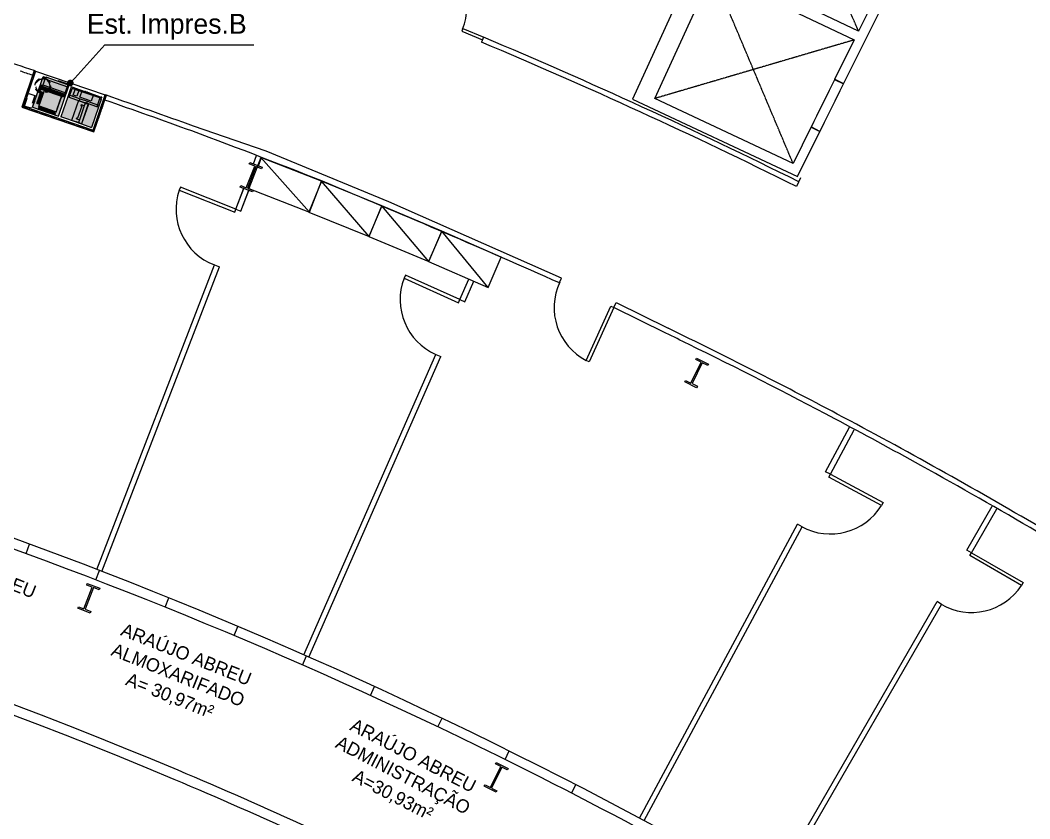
# Model space of a CAD drawing. Extents: x -15 to 8521, y -5327 to 1905.
# Drawn here: x 4030 to 5551, y -840 to 363 of the extents above; entities that cross this region are included whole.
import ezdxf
from ezdxf import colors
from ezdxf.entities.mleader import LeaderData, LeaderLine
from ezdxf.math import Vec2, Vec3

# ---------------------------------------------------------------- set-up
doc = ezdxf.new("R2010")
doc.units = 0
doc.linetypes.add('HIDDEN', pattern=[0.375, 0.25, -0.125])
for name, color, linetype in [('AR-ARMÁRIOS', 2, 'Continuous'), ('AR-DIV', 2, 'Continuous'), ('AR-EQP', 1, 'Continuous'), ('AR-ESQ', 2, 'Continuous'), ('AR-EST', 4, 'Continuous'), ('AR-MOB', 2, 'Continuous'), ('AR-PAR-ALV', 5, 'Continuous'), ('AR-POR', 1, 'Continuous'), ('AR-PRJ', 1, 'HIDDEN'), ('AR-SMB', 1, 'Continuous'), ('AR-TXT', 2, 'Continuous')]:
    doc.layers.add(name, color=color, linetype=linetype)
doc.layers.add('AR-HTC-MOB', color=253, linetype='Continuous', plot=False)
doc.styles.add('1-125', font='stylu.ttf', dxfattribs={"height": 0.2})

# ---------------------------------------------------------------- blocks, each defined once
blk = doc.blocks.new('_Dot')
at = {"color": 0, "linetype": 'ByBlock', "lineweight": -2}
blk.add_line((-0.5, 0), (-1, 0), dxfattribs=at)
at = {"color": 0, "linetype": 'ByBlock', "const_width": 0.5}
blk.add_lwpolyline([(-0.25, 0, 1), (0.25, 0, 1)], format="xyb", close=True, dxfattribs=at)
blk = doc.blocks.new('porta')
at = {"color": 2}
blk.add_lwpolyline([(0, 0), (0, 0.9), (0.05, 0.9), (0.05, 0)], close=True, dxfattribs=at)
at = {"color": 1}
blk.add_arc((0, 0.001), 0.9, 359.3457, 86.819, dxfattribs=at)
blk = doc.blocks.new('ARM. EST. IMPR.')
h = blk.add_hatch()
h.set_pattern_fill('ANSI31', color=1, scale=0.007)
h.paths.add_polyline_path([(36.863, 4.374), (36.844, 4.379), (36.691, 3.82), (36.71, 3.815)])
h.paths.add_polyline_path([(35.625, 4.131), (35.62, 4.112), (36.691, 3.82), (36.696, 3.839)])
h.paths.add_polyline_path([(35.773, 4.671), (35.753, 4.677), (35.601, 4.117), (35.62, 4.112), (35.625, 4.131)])
at = {"color": 2}
for p, q in [((35.753, 4.677), (35.601, 4.117)), ((35.773, 4.671), (35.62, 4.112)), ((35.773, 4.671), (35.753, 4.677)), ((36.691, 3.82), (36.844, 4.379)), ((36.71, 3.815), (36.863, 4.374)), ((36.863, 4.374), (36.844, 4.379)), ((35.601, 4.117), (36.71, 3.815)), ((35.625, 4.131), (36.696, 3.839))]:
    blk.add_line(p, q, dxfattribs=at)
at = {"color": 1}
blk.add_line((35.773, 4.671), (36.844, 4.379), dxfattribs=at)
blk = doc.blocks.new('IMPRESSORA tp')
at = {"layer": 'AR-HTC-MOB'}
h = blk.add_hatch(color=254, dxfattribs=at)
h.dxf.hatch_style = 1
h.paths.add_polyline_path([(32.791, -85.293), (32.78, -85.284), (32.312, -85.284), (32.312, -85.773), (32.791, -85.773)])
at = {"layer": 'AR-EQP'}
for p, q in [((32.312, -85.565), (32.312, -85.284)), ((32.632, -85.284), (32.312, -85.284)), ((32.664, -85.284), (32.632, -85.284)), ((32.632, -85.284), (32.632, -85.308)), ((32.632, -85.308), (32.664, -85.308)), ((32.632, -85.308), (32.632, -85.467)), ((32.758, -85.284), (32.664, -85.284)), ((32.664, -85.284), (32.664, -85.308)), ((32.664, -85.308), (32.664, -85.469)), ((32.664, -85.308), (32.758, -85.308)), ((32.758, -85.308), (32.758, -85.284)), ((32.78, -85.284), (32.758, -85.284)), ((32.758, -85.308), (32.774, -85.308)), ((32.774, -85.748), (32.774, -85.308)), ((32.791, -85.293), (32.78, -85.284)), ((32.791, -85.293), (32.791, -85.501)), ((32.314, -85.525), (32.314, -85.455)), ((32.629, -85.455), (32.314, -85.455)), ((32.629, -85.525), (32.629, -85.455)), ((32.632, -85.467), (32.664, -85.469)), ((32.632, -85.467), (32.632, -85.565)), ((32.664, -85.469), (32.664, -85.589)), ((32.682, -85.355), (32.773, -85.355)), ((32.682, -85.411), (32.682, -85.355)), ((32.773, -85.411), (32.682, -85.411)), ((32.683, -85.459), (32.772, -85.459)), ((32.683, -85.641), (32.683, -85.459)), ((32.772, -85.641), (32.772, -85.459)), ((32.773, -85.355), (32.773, -85.411)), ((32.314, -85.565), (32.312, -85.565)), ((32.312, -85.614), (32.312, -85.565)), ((32.314, -85.614), (32.312, -85.614)), ((32.312, -85.614), (32.312, -85.773)), ((32.32, -85.525), (32.314, -85.525)), ((32.314, -85.525), (32.314, -85.565)), ((32.314, -85.565), (32.314, -85.573)), ((32.314, -85.573), (32.314, -85.579)), ((32.32, -85.573), (32.314, -85.573)), ((32.314, -85.579), (32.32, -85.579)), ((32.314, -85.579), (32.314, -85.612)), ((32.629, -85.612), (32.314, -85.612)), ((32.314, -85.614), (32.314, -85.612)), ((32.629, -85.614), (32.314, -85.614)), ((32.32, -85.525), (32.32, -85.564)), ((32.36, -85.564), (32.32, -85.564)), ((32.32, -85.565), (32.32, -85.564)), ((32.36, -85.565), (32.32, -85.565)), ((32.32, -85.573), (32.32, -85.565)), ((32.32, -85.579), (32.32, -85.573)), ((32.36, -85.517), (32.36, -85.519)), ((32.36, -85.517), (32.374, -85.517)), ((32.374, -85.519), (32.36, -85.519)), ((32.36, -85.519), (32.36, -85.564)), ((32.36, -85.564), (32.36, -85.565)), ((32.582, -85.565), (32.36, -85.565)), ((32.36, -85.565), (32.36, -85.565)), ((32.374, -85.517), (32.374, -85.519)), ((32.374, -85.519), (32.374, -85.529)), ((32.374, -85.529), (32.374, -85.53)), ((32.568, -85.529), (32.374, -85.529)), ((32.568, -85.53), (32.374, -85.53)), ((32.582, -85.517), (32.568, -85.517)), ((32.568, -85.517), (32.568, -85.519)), ((32.582, -85.519), (32.568, -85.519)), ((32.568, -85.519), (32.568, -85.529)), ((32.568, -85.529), (32.568, -85.53)), ((32.582, -85.517), (32.582, -85.519)), ((32.582, -85.564), (32.582, -85.519)), ((32.624, -85.564), (32.582, -85.564)), ((32.582, -85.564), (32.582, -85.565)), ((32.582, -85.565), (32.582, -85.565)), ((32.618, -85.565), (32.582, -85.565)), ((32.618, -85.567), (32.618, -85.565)), ((32.624, -85.565), (32.618, -85.565)), ((32.618, -85.567), (32.624, -85.567)), ((32.618, -85.589), (32.618, -85.567)), ((32.629, -85.589), (32.618, -85.589)), ((32.629, -85.525), (32.624, -85.525)), ((32.624, -85.564), (32.624, -85.525)), ((32.624, -85.565), (32.624, -85.564)), ((32.624, -85.567), (32.624, -85.565)), ((32.624, -85.573), (32.624, -85.567)), ((32.624, -85.579), (32.624, -85.573)), ((32.629, -85.573), (32.624, -85.573)), ((32.629, -85.579), (32.624, -85.579)), ((32.629, -85.525), (32.629, -85.565)), ((32.632, -85.565), (32.629, -85.565)), ((32.629, -85.565), (32.629, -85.573)), ((32.629, -85.573), (32.629, -85.579)), ((32.629, -85.589), (32.629, -85.579)), ((32.629, -85.612), (32.629, -85.589)), ((32.629, -85.614), (32.629, -85.612)), ((32.632, -85.614), (32.629, -85.614)), ((32.632, -85.565), (32.632, -85.589)), ((32.632, -85.589), (32.664, -85.589)), ((32.632, -85.589), (32.632, -85.614)), ((32.632, -85.748), (32.632, -85.614)), ((32.664, -85.589), (32.664, -85.748)), ((32.772, -85.641), (32.683, -85.641)), ((32.791, -85.501), (32.791, -85.501)), ((32.791, -85.501), (32.791, -85.502)), ((32.791, -85.501), (32.791, -85.502)), ((32.791, -85.502), (32.791, -85.502)), ((32.791, -85.502), (32.791, -85.505)), ((32.791, -85.505), (32.791, -85.502)), ((32.791, -85.505), (32.791, -85.505)), ((32.791, -85.505), (32.791, -85.507)), ((32.791, -85.507), (32.791, -85.505)), ((32.791, -85.507), (32.791, -85.507)), ((32.791, -85.507), (32.791, -85.511)), ((32.791, -85.511), (32.791, -85.507)), ((32.791, -85.511), (32.791, -85.511)), ((32.791, -85.511), (32.791, -85.511)), ((32.791, -85.511), (32.791, -85.511)), ((32.791, -85.511), (32.791, -85.513)), ((32.791, -85.511), (32.791, -85.513)), ((32.791, -85.513), (32.791, -85.513)), ((32.791, -85.513), (32.791, -85.513)), ((32.791, -85.513), (32.791, -85.52)), ((32.791, -85.513), (32.791, -85.513)), ((32.791, -85.513), (32.791, -85.513)), ((32.791, -85.52), (32.791, -85.513)), ((32.791, -85.52), (32.791, -85.52)), ((32.791, -85.52), (32.791, -85.521)), ((32.791, -85.52), (32.791, -85.521)), ((32.791, -85.521), (32.791, -85.521)), ((32.791, -85.521), (32.791, -85.525)), ((32.791, -85.525), (32.791, -85.521)), ((32.791, -85.525), (32.791, -85.525)), ((32.791, -85.525), (32.791, -85.525)), ((32.791, -85.525), (32.791, -85.525)), ((32.791, -85.525), (32.791, -85.525)), ((32.791, -85.525), (32.791, -85.527)), ((32.791, -85.525), (32.791, -85.527)), ((32.791, -85.525), (32.791, -85.525)), ((32.791, -85.525), (32.791, -85.525)), ((32.791, -85.525), (32.791, -85.525)), ((32.791, -85.527), (32.791, -85.527)), ((32.791, -85.527), (32.791, -85.529)), ((32.791, -85.527), (32.791, -85.529)), ((32.791, -85.529), (32.791, -85.529)), ((32.791, -85.529), (32.791, -85.53)), ((32.791, -85.53), (32.791, -85.53)), ((32.791, -85.53), (32.791, -85.533)), ((32.791, -85.533), (32.791, -85.53)), ((32.791, -85.533), (32.791, -85.533)), ((32.791, -85.533), (32.791, -85.536)), ((32.791, -85.536), (32.791, -85.533)), ((32.791, -85.536), (32.791, -85.536)), ((32.791, -85.536), (32.791, -85.54)), ((32.791, -85.536), (32.791, -85.54)), ((32.791, -85.54), (32.791, -85.54)), ((32.791, -85.54), (32.791, -85.542)), ((32.791, -85.542), (32.791, -85.54)), ((32.791, -85.542), (32.791, -85.542)), ((32.791, -85.542), (32.791, -85.543)), ((32.791, -85.543), (32.791, -85.543)), ((32.791, -85.543), (32.791, -85.543)), ((32.791, -85.543), (32.791, -85.543)), ((32.791, -85.543), (32.791, -85.543)), ((32.791, -85.543), (32.791, -85.546)), ((32.791, -85.546), (32.791, -85.543)), ((32.791, -85.546), (32.791, -85.546)), ((32.791, -85.546), (32.791, -85.547)), ((32.791, -85.547), (32.791, -85.546)), ((32.791, -85.547), (32.791, -85.547)), ((32.791, -85.547), (32.791, -85.548)), ((32.791, -85.548), (32.791, -85.547)), ((32.791, -85.548), (32.791, -85.548)), ((32.791, -85.548), (32.791, -85.552)), ((32.791, -85.552), (32.791, -85.548)), ((32.791, -85.552), (32.791, -85.552)), ((32.791, -85.552), (32.791, -85.552)), ((32.791, -85.552), (32.791, -85.552)), ((32.791, -85.552), (32.791, -85.553)), ((32.791, -85.552), (32.791, -85.552)), ((32.791, -85.553), (32.791, -85.553)), ((32.791, -85.553), (32.791, -85.553)), ((32.791, -85.553), (32.791, -85.553)), ((32.791, -85.553), (32.791, -85.553)), ((32.791, -85.553), (32.791, -85.553)), ((32.791, -85.553), (32.791, -85.553)), ((32.791, -85.553), (32.791, -85.553)), ((32.791, -85.553), (32.791, -85.553)), ((32.791, -85.553), (32.791, -85.553)), ((32.791, -85.553), (32.791, -85.561)), ((32.791, -85.553), (32.791, -85.553)), ((32.791, -85.561), (32.791, -85.553)), ((32.791, -85.561), (32.791, -85.561)), ((32.791, -85.561), (32.791, -85.561)), ((32.791, -85.561), (32.791, -85.561)), ((32.791, -85.561), (32.791, -85.561)), ((32.791, -85.561), (32.791, -85.561)), ((32.791, -85.561), (32.791, -85.561)), ((32.791, -85.561), (32.791, -85.565)), ((32.791, -85.561), (32.791, -85.565)), ((32.791, -85.565), (32.791, -85.565)), ((32.791, -85.565), (32.791, -85.569)), ((32.791, -85.569), (32.791, -85.565)), ((32.791, -85.569), (32.791, -85.569)), ((32.791, -85.569), (32.791, -85.764)), ((32.632, -85.773), (32.312, -85.773)), ((32.664, -85.748), (32.632, -85.748)), ((32.632, -85.773), (32.632, -85.748)), ((32.664, -85.773), (32.632, -85.773)), ((32.758, -85.748), (32.664, -85.748)), ((32.664, -85.748), (32.664, -85.773)), ((32.758, -85.773), (32.664, -85.773)), ((32.758, -85.748), (32.758, -85.773)), ((32.774, -85.748), (32.758, -85.748)), ((32.758, -85.773), (32.781, -85.773)), ((32.791, -85.764), (32.781, -85.773)), ((32.791, -85.773), (32.781, -85.773)), ((32.791, -85.773), (32.791, -85.764))]:
    blk.add_line(p, q, dxfattribs=at)
blk = doc.blocks.new('ESTABILIZADOR')
at = {"color": 252, "linetype": 'HIDDEN', "ltscale": 0.5}
blk.add_lwpolyline([(22.187, -57.71), (22.287, -57.71), (22.287, -57.91), (22.187, -57.91), (22.187, -57.71)], dxfattribs=at)
blk = doc.blocks.new('IMPRESSORA TP2')
at = {"layer": 'AR-HTC-MOB'}
h = blk.add_hatch(color=254, dxfattribs=at)
h.dxf.hatch_style = 1
h.paths.add_polyline_path([(22.002, -57.079), (21.591, -57.079), (21.591, -57.583), (22.002, -57.583)])
at = {"color": 1}
for p, q in [((21.591, -57.583), (21.591, -57.099)), ((21.636, -57.099), (21.591, -57.099)), ((21.591, -57.099), (21.591, -57.119)), ((21.591, -57.583), (21.591, -57.099)), ((21.636, -57.099), (21.591, -57.099)), ((21.591, -57.099), (21.591, -57.119)), ((21.591, -57.119), (22.002, -57.119)), ((21.591, -57.119), (22.002, -57.119)), ((21.631, -57.289), (21.631, -57.119)), ((21.631, -57.289), (21.631, -57.119)), ((21.982, -57.089), (21.636, -57.089)), ((21.636, -57.089), (21.636, -57.099)), ((21.982, -57.089), (21.636, -57.089)), ((21.636, -57.089), (21.636, -57.099)), ((21.977, -57.079), (21.827, -57.079)), ((21.827, -57.079), (21.827, -57.089)), ((21.977, -57.079), (21.827, -57.079)), ((21.827, -57.079), (21.827, -57.089)), ((21.871, -57.081), (21.871, -57.084)), ((21.871, -57.081), (21.871, -57.084)), ((21.902, -57.081), (21.902, -57.084)), ((21.902, -57.081), (21.902, -57.084)), ((21.933, -57.081), (21.933, -57.084)), ((21.933, -57.081), (21.933, -57.084)), ((21.962, -57.081), (21.962, -57.084)), ((21.962, -57.081), (21.962, -57.084)), ((21.977, -57.089), (21.977, -57.079)), ((21.977, -57.089), (21.977, -57.079)), ((21.982, -57.089), (21.977, -57.089)), ((21.982, -57.089), (21.977, -57.089)), ((21.982, -57.099), (21.982, -57.089)), ((21.982, -57.099), (21.982, -57.089)), ((22.002, -57.099), (21.982, -57.099)), ((21.982, -57.099), (21.982, -57.099)), ((21.982, -57.099), (21.982, -57.119)), ((22.002, -57.099), (21.982, -57.099)), ((21.982, -57.099), (21.982, -57.099)), ((21.982, -57.099), (21.982, -57.119)), ((21.982, -57.119), (21.982, -57.289)), ((22.002, -57.119), (21.982, -57.119)), ((21.982, -57.119), (21.982, -57.289)), ((22.002, -57.119), (21.982, -57.119)), ((22.002, -57.583), (22.002, -57.099)), ((22.002, -57.583), (22.002, -57.099)), ((21.599, -57.314), (21.598, -57.291)), ((21.599, -57.314), (21.598, -57.291)), ((21.603, -57.314), (21.599, -57.314)), ((21.603, -57.314), (21.599, -57.314)), ((21.602, -57.291), (21.602, -57.221)), ((21.602, -57.291), (21.602, -57.221)), ((21.602, -57.291), (21.606, -57.291)), ((21.603, -57.314), (21.602, -57.291)), ((21.602, -57.291), (21.606, -57.291)), ((21.603, -57.314), (21.602, -57.291)), ((21.603, -57.314), (21.607, -57.314)), ((21.603, -57.314), (21.607, -57.314)), ((21.606, -57.221), (21.606, -57.291)), ((21.606, -57.221), (21.606, -57.291)), ((21.607, -57.314), (21.606, -57.291)), ((21.607, -57.314), (21.606, -57.291)), ((21.61, -57.291), (21.61, -57.221)), ((21.61, -57.291), (21.61, -57.221)), ((21.61, -57.291), (21.614, -57.291)), ((21.611, -57.314), (21.61, -57.291)), ((21.61, -57.291), (21.614, -57.291)), ((21.611, -57.314), (21.61, -57.291)), ((21.611, -57.314), (21.615, -57.314)), ((21.611, -57.314), (21.615, -57.314)), ((21.615, -57.314), (21.614, -57.291)), ((21.615, -57.314), (21.614, -57.291)), ((21.618, -57.291), (21.618, -57.221)), ((21.618, -57.291), (21.618, -57.221)), ((21.634, -57.314), (21.63, -57.314)), ((21.63, -57.314), (21.63, -57.508)), ((21.634, -57.314), (21.63, -57.314)), ((21.63, -57.314), (21.63, -57.508)), ((21.982, -57.219), (21.631, -57.219)), ((21.982, -57.219), (21.631, -57.219)), ((21.982, -57.239), (21.631, -57.239)), ((21.982, -57.239), (21.631, -57.239)), ((21.982, -57.254), (21.631, -57.254)), ((21.982, -57.254), (21.631, -57.254)), ((21.982, -57.266), (21.631, -57.266)), ((21.982, -57.266), (21.631, -57.266)), ((21.982, -57.275), (21.631, -57.275)), ((21.982, -57.275), (21.631, -57.275)), ((21.982, -57.282), (21.631, -57.282)), ((21.982, -57.282), (21.631, -57.282)), ((21.982, -57.287), (21.631, -57.287)), ((21.982, -57.287), (21.631, -57.287)), ((21.982, -57.289), (21.631, -57.289)), ((21.631, -57.289), (21.631, -57.289)), ((21.982, -57.289), (21.631, -57.289)), ((21.631, -57.289), (21.631, -57.289)), ((21.634, -57.508), (21.634, -57.314)), ((21.634, -57.508), (21.634, -57.314)), ((21.651, -57.314), (21.647, -57.314)), ((21.647, -57.508), (21.647, -57.314)), ((21.651, -57.314), (21.647, -57.314)), ((21.647, -57.508), (21.647, -57.314)), ((21.651, -57.508), (21.651, -57.314)), ((21.651, -57.508), (21.651, -57.314)), ((21.667, -57.314), (21.663, -57.314)), ((21.663, -57.508), (21.663, -57.314)), ((21.667, -57.314), (21.663, -57.314)), ((21.663, -57.508), (21.663, -57.314)), ((21.667, -57.508), (21.667, -57.314)), ((21.667, -57.508), (21.667, -57.314)), ((21.676, -57.543), (21.676, -57.289)), ((21.676, -57.543), (21.676, -57.289)), ((21.947, -57.484), (21.947, -57.289)), ((21.947, -57.289), (21.947, -57.543)), ((21.947, -57.484), (21.947, -57.289)), ((21.947, -57.289), (21.947, -57.543)), ((21.591, -57.583), (21.591, -57.488)), ((21.591, -57.583), (21.591, -57.488)), ((21.591, -57.583), (22.002, -57.583)), ((21.63, -57.508), (21.634, -57.508)), ((21.63, -57.508), (21.634, -57.508)), ((21.647, -57.508), (21.651, -57.508)), ((21.647, -57.508), (21.651, -57.508)), ((21.663, -57.508), (21.667, -57.508)), ((21.663, -57.508), (21.667, -57.508)), ((21.676, -57.543), (21.676, -57.523)), ((21.676, -57.543), (21.676, -57.523)), ((21.676, -57.533), (21.947, -57.533)), ((21.676, -57.533), (21.947, -57.533)), ((21.947, -57.543), (21.676, -57.543)), ((21.947, -57.543), (21.676, -57.543)), ((21.947, -57.557), (21.676, -57.557)), ((21.947, -57.557), (21.676, -57.557)), ((21.676, -57.561), (21.947, -57.561)), ((21.676, -57.561), (21.947, -57.561)), ((21.947, -57.573), (21.676, -57.573)), ((21.947, -57.573), (21.676, -57.573)), ((21.947, -57.561), (21.947, -57.557)), ((21.947, -57.561), (21.947, -57.557)), ((21.947, -57.577), (21.947, -57.573)), ((21.947, -57.577), (21.947, -57.573))]:
    blk.add_line(p, q, dxfattribs=at)
for points in [[(21.881, -57.084), (21.881, -57.081), (21.871, -57.084), (21.871, -57.081)], [(21.881, -57.084), (21.881, -57.081), (21.871, -57.084), (21.871, -57.081)], [(21.911, -57.084), (21.911, -57.081), (21.902, -57.084), (21.902, -57.081)], [(21.911, -57.084), (21.911, -57.081), (21.902, -57.084), (21.902, -57.081)], [(21.943, -57.084), (21.943, -57.081), (21.933, -57.084), (21.933, -57.081)], [(21.943, -57.084), (21.943, -57.081), (21.933, -57.084), (21.933, -57.081)], [(21.971, -57.084), (21.971, -57.081), (21.962, -57.084), (21.962, -57.081)], [(21.971, -57.084), (21.971, -57.081), (21.962, -57.084), (21.962, -57.081)], [(22.002, -57.119), (22.002, -57.099), (21.982, -57.119), (21.982, -57.099)], [(22.002, -57.119), (22.002, -57.099), (21.982, -57.119), (21.982, -57.099)], [(21.602, -57.221), (21.602, -57.291), (21.598, -57.221), (21.598, -57.291)], [(21.602, -57.221), (21.602, -57.291), (21.598, -57.221), (21.598, -57.291)], [(21.61, -57.221), (21.61, -57.291), (21.606, -57.221), (21.606, -57.291)], [(21.61, -57.221), (21.61, -57.291), (21.606, -57.221), (21.606, -57.291)], [(21.618, -57.221), (21.618, -57.291), (21.614, -57.221), (21.614, -57.291)], [(21.618, -57.221), (21.618, -57.291), (21.614, -57.221), (21.614, -57.291)], [(21.676, -57.557), (21.947, -57.557), (21.676, -57.561), (21.947, -57.561)], [(21.676, -57.557), (21.947, -57.557), (21.676, -57.561), (21.947, -57.561)], [(21.676, -57.573), (21.947, -57.573), (21.676, -57.577), (21.947, -57.577)], [(21.676, -57.573), (21.947, -57.573), (21.676, -57.577), (21.947, -57.577)]]:
    blk.add_solid(points, dxfattribs=at)
blk = doc.blocks.new('LIXEIRA')
at = {"color": 252, "linetype": 'HIDDEN', "ltscale": 0.5}
for radius in [0.117, 0.104]:
    blk.add_circle((33.348, -85.636), radius, dxfattribs=at)

msp = doc.modelspace()

# ---------------------------------------------------------------- linework, layer by layer
at = {"layer": 'AR-ARMÁRIOS', "color": 1}
for p, q in [((4465.82, 73.857), (4392.782, 156.135)), ((4555.982, 37.042), (4483.957, 120.207)), ((4645.685, -0.75), (4574.781, 83.373)), ((4734.968, -39.653), (4665.095, 45.328))]:
    msp.add_line(p, q, dxfattribs=at)
at = {"layer": 'AR-ARMÁRIOS', "color": 2}
for points in [[(4374.56, 109.573), (4465.82, 73.857), (4484.042, 120.419), (4392.782, 156.135)], [(4465.166, 73.873), (4555.982, 37.042), (4574.773, 83.377), (4483.957, 120.207)], [(4555.371, 37.294), (4645.685, -0.75), (4665.095, 45.328), (4574.781, 83.373)], [(4645.125, -0.51), (4734.968, -39.653), (4754.939, 6.185), (4665.095, 45.328)]]:
    msp.add_lwpolyline(points, close=True, dxfattribs=at)
at = {"layer": 'AR-DIV'}
for p, q in [((4696.76, 350.331), (4695.254, 346.625)), ((4696.76, 350.331), (4728.413, 337.191)), ((4695.254, 346.625), (4726.851, 333.509)), ((4728.342, 337.254), (4725.301, 329.854)), ((5205.964, 125.372), (5199.554, 112.438)), ((4842.344, -33.036), (4845.588, -25.672)), ((4924.545, -69.795), (4927.867, -62.476)), ((5183.922, -189.981), (5183.999, -190.022)), ((5243.681, -317.424), (5279.774, -250.24)), ((5250.837, -321.007), (5286.85, -253.973)), ((5250.837, -321.007), (5243.681, -317.424)), ((5456.302, -435.465), (5494.445, -369.423)), ((5463.345, -439.266), (5501.403, -373.372)), ((4963.356, -839.221), (5201.332, -396.252)), ((4970.403, -843.007), (5208.222, -400.331)), ((5208.288, -400.218), (5201.332, -396.252)), ((5463.345, -439.266), (5456.302, -435.465)), ((5160.057, -948.391), (5411.548, -512.953)), ((5418.379, -517.131), (5411.548, -512.953)), ((5166.984, -952.392), (5418.31, -517.242))]:
    msp.add_line(p, q, dxfattribs=at)
for points in [[(4585.43, 89.513), (4400.541, 165.494), (4291.359, 203.28)], [(4845.575, -25.707), (4845.575, -25.707), (4845.575, -25.707), (4585.43, 89.513)], [(5002.999, -108.545), (4924.545, -69.795)], [(4927.867, -62.476), (5006.552, -101.218)]]:
    msp.add_lwpolyline(points, dxfattribs=at)
for centre, radius, start, end in [((1510.03, -7309.6), 8296.5, 63.5679191, 67.1753598), ((962.578, -8888.819), 9681.733, 71.3966477, 72.0479574), ((1510.03, -7309.6), 8288.5, 63.5678524, 67.1748906), ((310.298, -10794.112), 11688.064, 71.3459433, 71.4429659), ((353.195, -10702.31), 11594.871, 70.144627, 70.8332591), ((310.298, -10794.112), 11688.064, 70.1005657, 70.7822021), ((1559.127, -7186.118), 7870.617, 68.0717986, 69.7089781), ((-1685.418, -14747.648), 16097.822, 66.0767507, 67.4097702), ((1540.788, -7248.315), 7943.079, 62.0710274, 64.1303673), ((1510.03, -7309.599), 8003.5, 63.8535989, 64.1236713), ((1510.03, -7309.599), 8003.5, 62.0823932, 63.8535989), ((1510.03, -7309.599), 8003.5, 61.025733, 62.0823932), ((1540.788, -7248.315), 7943.079, 59.546059, 62.0710274), ((1507.49, -7313.986), 8008.568, 59.5794601, 61.0250385)]:
    msp.add_arc(centre, radius, start, end, dxfattribs=at)
at = {"layer": 'AR-ESQ'}
for p, q in [((4381.423, 146.613), (4386.264, 159.165)), ((4388.887, 143.734), (4393.689, 156.185)), ((4355.03, 78.18), (4367.199, 109.731)), ((4355.03, 78.18), (4367.029, 109.292)), ((4362.425, 75.122), (4374.671, 106.873)), ((4362.425, 75.122), (4374.494, 106.413)), ((4355.03, 78.18), (4362.425, 75.122)), ((4145.713, -464.548), (4322.628, -5.833)), ((4153.177, -467.427), (4330.093, -8.712)), ((4692.598, -58.08), (4706.191, -27.115)), ((4699.846, -61.472), (4713.525, -30.311)), ((4692.598, -58.08), (4699.846, -61.472)), ((4457.605, -593.396), (4656.404, -140.53)), ((4464.93, -596.611), (4663.773, -143.646)), ((4656.404, -140.53), (4663.773, -143.646)), ((4038.891, -440.668), (4044.192, -426.269)), ((4143.948, -480.24), (4149.412, -466.073)), ((4248.39, -521.412), (4254.031, -507.428)), ((4352.192, -564.172), (4358, -550.388)), ((4455.336, -608.515), (4461.295, -594.941)), ((4557.78, -654.421), (4563.89, -641.078)), ((4659.526, -701.892), (4665.783, -688.797)), ((4760.515, -750.915), (4766.887, -738.057)), ((4860.734, -801.514), (4867.253, -788.883))]:
    msp.add_line(p, q, dxfattribs=at)
msp.add_lwpolyline([(4322.628, -5.833), (4330.093, -8.712)], dxfattribs=at)
for centre, radius, start, end in [((1514.05, -7285.948), 7311.349, 52.2356563, 90.0314999), ((1498.417, -7344.399), 7356.324, 63.5190148, 79.5712452), ((1510.078, -7309.508), 7319.896, 58.3643207, 63.4789403)]:
    msp.add_arc(centre, radius, start, end, dxfattribs=at)
at = {"layer": 'AR-EST'}
for points in [[(4375.825, 148.772), (4394.485, 141.575), (4393.586, 139.242), (4385.189, 142.481), (4372.594, 109.825), (4380.991, 106.587), (4380.092, 104.254), (4361.431, 111.451), (4362.331, 113.784), (4370.728, 110.545), (4383.323, 143.201), (4374.925, 146.439), (4375.825, 148.772)], [(5049.082, -146.137), (5067.002, -155.018), (5065.892, -157.258), (5057.828, -153.262), (5042.286, -184.622), (5050.35, -188.618), (5049.24, -190.858), (5031.32, -181.977), (5032.43, -179.737), (5040.494, -183.734), (5056.036, -152.374), (5047.972, -148.377), (5049.082, -146.137)], [(4131.133, -485.678), (4149.794, -492.874), (4148.894, -495.207), (4140.497, -491.968), (4127.902, -524.624), (4136.3, -527.862), (4135.4, -530.195), (4116.74, -522.998), (4117.639, -520.666), (4126.036, -523.904), (4138.631, -491.249), (4130.234, -488.01), (4131.133, -485.678)], [(4747.124, -755.416), (4765.044, -764.297), (4763.933, -766.537), (4755.869, -762.541), (4740.327, -793.901), (4748.391, -797.897), (4747.281, -800.137), (4729.361, -791.256), (4730.471, -789.016), (4738.535, -793.013), (4754.077, -761.653), (4746.013, -757.656), (4747.124, -755.416)]]:
    msp.add_lwpolyline(points, dxfattribs=at)
for points in [[(4380.092, 104.254), (4361.431, 111.451), (4362.331, 113.784), (4370.728, 110.545), (4383.323, 143.201), (4374.925, 146.439), (4375.825, 148.772), (4394.485, 141.575), (4393.586, 139.242), (4385.189, 142.481), (4372.594, 109.825), (4380.991, 106.587)], [(5031.32, -181.977), (5032.43, -179.737), (5040.494, -183.734), (5056.036, -152.374), (5047.972, -148.377), (5049.082, -146.137), (5067.002, -155.018), (5065.892, -157.258), (5057.828, -153.262), (5042.286, -184.622), (5050.35, -188.618), (5049.24, -190.858)]]:
    msp.add_lwpolyline(points, close=True, dxfattribs=at)
at = {"layer": 'AR-PAR-ALV'}
for points in [[(5256.191, 906.683), (4952.742, 244.058), (5201.435, 127.495), (5235.126, 195.475), (5221.686, 202.135), (5194.513, 147.305), (4986.153, 244.964), (5073.169, 434.977), (5286.653, 333.222), (5257.211, 273.815), (5270.651, 267.154), (5333.685, 394.341)], [(5320.245, 401.002), (5293.314, 346.664), (5079.415, 448.616)]]:
    msp.add_lwpolyline(points, dxfattribs=at)
for radius, start, end in [(9215, 47.9559554, 90), (9200, 48.049596, 90), (7100, 67.1426321, 90), (7085, 67.1426321, 90), (7100, 65.4039304, 67.1426321), (7085, 65.4039304, 67.1426321)]:
    msp.add_arc((1510.03, -7309.6), radius, start, end, dxfattribs=at)
at = {"layer": 'AR-POR'}
for points in [[(4355.03, 78.18), (4271.345, 111.408), (4269.499, 106.759), (4353.184, 73.531)], [(4692.598, -58.08), (4610.513, -21.075), (4608.457, -25.635), (4690.542, -62.64)], [(4924.545, -69.795), (4887.392, -151.813), (4882.835, -149.749), (4919.989, -67.731)]]:
    msp.add_lwpolyline(points, close=True, dxfattribs=at)
at = {"layer": 'AR-POR', "color": 2}
for points in [[(5250.837, -321.007), (5330.156, -363.619), (5327.789, -368.026), (5248.47, -325.414)], [(5463.345, -439.266), (5541.315, -484.299), (5538.814, -488.631), (5460.843, -443.598)]]:
    msp.add_lwpolyline(points, close=True, dxfattribs=at)
at = {"layer": 'AR-POR'}
for centre, start, end in [((4354.899, 78.226), 161.52462, 248.997896), ((4692.469, -58.028), 158.914516, 246.387793), ((4924.483, -69.919), 154.975674, 242.44895), ((5250.957, -321.078), 241.099703, 328.572979), ((5463.462, -439.341), 239.336719, 326.809995)]:
    msp.add_arc(centre, 90.041, start, end, dxfattribs=at)
at = {"layer": 'AR-PRJ', "color": 1, "linetype": 'HIDDEN'}
for points in [[(5293.314, 346.664), (5164.77, 635)], [(5194.513, 147.305), (5073.169, 434.977)], [(5286.653, 333.222), (4986.153, 244.964)]]:
    msp.add_lwpolyline(points, dxfattribs=at)
msp.add_lwpolyline([(5270.651, 267.154), (5257.211, 273.815), (5221.686, 202.135), (5235.126, 195.475)], close=True, dxfattribs=at)

# ---------------------------------------------------------------- block references
at = {"layer": 'AR-ARMÁRIOS', "xscale": 99.99999999999999, "yscale": 99.99999999999999, "zscale": 99.99999999999999, "rotation": 356.3573383659239}
msp.add_blockref('ARM. EST. IMPR.', (453.368, 47.468), dxfattribs=at)
at = {"layer": 'AR-EQP', "color": 10, "xscale": 100, "yscale": 100, "zscale": 100, "rotation": 340.8161210333469}
msp.add_blockref('IMPRESSORA TP2', (3901.758, 6379.938), dxfattribs=at)
at = {"layer": 'AR-EQP', "xscale": 100, "yscale": 100, "zscale": 100, "rotation": 71.10678277143928}
msp.add_blockref('IMPRESSORA tp', (-5023.943, -78.204), dxfattribs=at)
at = {"layer": 'AR-EQP', "color": 6, "xscale": 100, "yscale": 100, "zscale": 100, "rotation": 341.2770887793872}
msp.add_blockref('ESTABILIZADOR', (3793.994, 6430.401), dxfattribs=at)
at = {"layer": 'AR-MOB', "xscale": 100, "yscale": 100, "zscale": 100, "rotation": 344.9658908980767}
msp.add_blockref('LIXEIRA', (3064.768, 9399.704), dxfattribs=at)
at = {"layer": 'AR-POR', "xscale": 95.25987522839446, "yscale": 95.25987522839446, "zscale": 95.25987522839446, "rotation": 337.7928965118253}
msp.add_blockref('porta', (4617.429, 382.855), dxfattribs=at)

# ---------------------------------------------------------------- texts
at = {"layer": 'AR-TXT', "color": 2, "insert": (4250.864, 378.018), "char_height": 15, "attachment_point": 5, "style": '1-125'}
msp.add_mtext('{\\H2x;Futura\\PEst. Impres.B}', dxfattribs=at)
at = {"layer": 'AR-TXT', "char_height": 20, "attachment_point": 5, "style": '1-125'}
for s, insert, rotation in [('DEPÓSITO ARAÚJO ABREU\\PA= 30,97m²', (3881.35, -451.227), 338.308024), ('ARAÚJO ABREU \\PALMOXARIFADO\\PA= 30,97m²', (4267.254, -625.128), 338.308024), ('ARAÚJO ABREU\\PADMINISTRAÇÃO\\PA=30,93m²', (4606.099, -775.99), 332.613661)]:
    msp.add_mtext(s, dxfattribs=dict(at, insert=insert, rotation=rotation))

# ---------------------------------------------------------------- leaders
at = {"layer": 'AR-SMB'}
ml = msp.add_multileader_mtext('Standard', dxfattribs=at)
ml.set_content('', color=256)
ml.set_leader_properties()
ml.set_arrow_properties(name='DOT')
ml.build(insert=Vec2(0, 0))
ml.multileader.update_dxf_attribs({"text_right_attachment_type": 6, "dogleg_length": 0.36, "arrow_head_size": 10})
ctx = ml.context
ctx.base_point, ctx.char_height, ctx.arrow_head_size, ctx.landing_gap_size, ctx.plane_origin = Vec3(4382.063, 325.837), 18, 10, 9, Vec3(4105.596, 268.423)
ctx.right_attachment = 6
notes = []
notes.append((ctx, [(0, (1, 1, 0), (4157.329, 325.837), (1, 0), 224.734, [(0, [(4105.596, 268.423)], 0, [])])]))
ctx.mtext.insert, ctx.mtext.flow_direction = Vec3(4391.063, 334.837), 5
for ctx, leaders in notes:
    for number, flags, end, landing, length, lines in leaders:
        leader = LeaderData()
        leader.index, (leader.has_last_leader_line, leader.has_dogleg_vector, leader.attachment_direction) = number, flags
        leader.last_leader_point, leader.dogleg_vector, leader.dogleg_length = Vec3(end), Vec3(landing), length
        for number, points, colour, breaks in lines:
            line = LeaderLine()
            line.index, line.vertices, line.color, line.breaks = number, Vec3.list(points), colors.encode_raw_color(colour), breaks
            leader.lines.append(line)
        ctx.leaders.append(leader)

doc.saveas('drawing.dxf')
